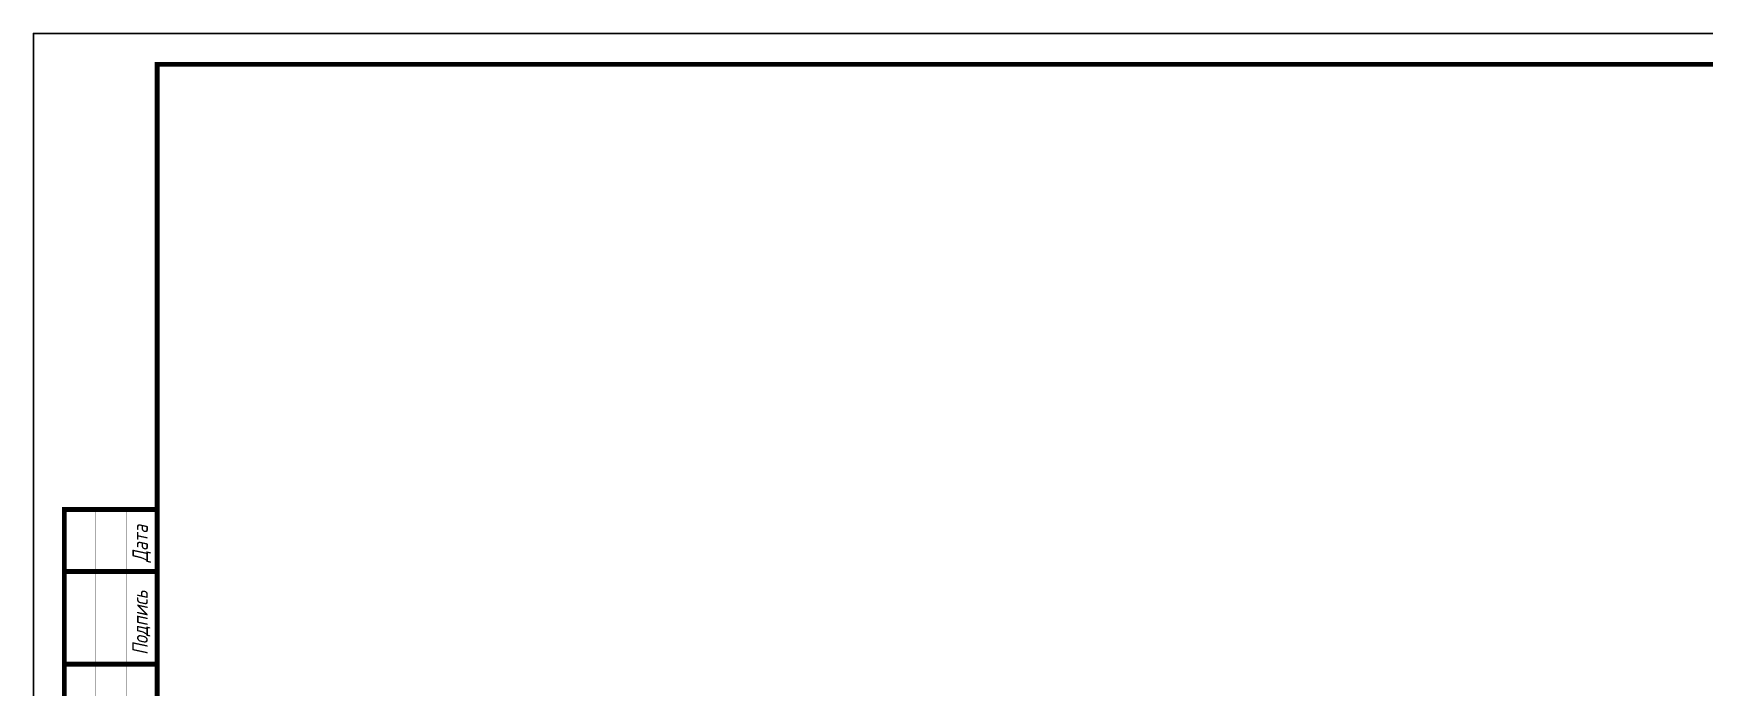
# Paper-space layout '12. ОСПИ Тандем' of a CAD drawing. Header units: millimetres. Extents: x 0 to 2732, y -76 to 297.
# Drawn here: x 0 to 270.2, y 191.2 to 297 of the extents above; entities that cross this region are included whole.
import ezdxf
from ezdxf.enums import TextEntityAlignment as Align

# ---------------------------------------------------------------- set-up
doc = ezdxf.new("R2010")
doc.units = ezdxf.units.MM
doc.layers.add('102 Рамка', color=252, linetype='Continuous')
doc.styles.add('ISOCPEUR', font='isocpeui.ttf', dxfattribs={"height": 2.5})
doc.styles.get("Standard").update_dxf_attribs({"font": 'arial.ttf'})

# ---------------------------------------------------------------- blocks, each defined once
blk = doc.blocks.new('*U270')
at = {"layer": '102 Рамка', "color": 0}
blk.add_lwpolyline([(420, 297), (0, 297), (0, 0), (420, 0)], close=True, dxfattribs=at)
blk.add_lwpolyline([(0, 297), (10.41, 297)], dxfattribs=at)
at = {"layer": '102 Рамка', "color": 0, "const_width": 0.8}
for points in [[(415, 5), (415, 292), (20, 292), (20, 5)], [(5, 220), (20, 220), (20, 90), (5, 90)]]:
    blk.add_lwpolyline(points, close=True, dxfattribs=at)
at = {"layer": '102 Рамка', "color": 0}
for points, const_width in [([(10, 90), (10, 220)], 0.05), ([(15, 90), (15, 220)], 0.05), ([(5, 210), (20, 210)], 0.8), ([(5, 195), (20, 195)], 0.8)]:
    blk.add_lwpolyline(points, dxfattribs=dict(at, const_width=const_width))
at = {"color": 7, "style": 'ISOCPEUR', "oblique": 10, "width": 0.8}
for tag, height, p in [('ИМЯ-ПРОЕКТА', 3.5, (353, 54.91)), ('НОМЕР-ЛИСТА', 2.5, (393.56, 25))]:
    blk.add_attdef(tag, text='', height=height, dxfattribs=at).set_placement(p, align=Align.MIDDLE_CENTER)
at = {"color": 7, "lineweight": 30, "oblique": 10, "width": 0.8, "flags": 104}
for tag, p in [('РАЗДЕЛ-ПРОЕКТА', (332.62, 27.39)), ('НАИМЕНОВАНИЕ-ЧЕРТЕЖА', (330, 12.5))]:
    blk.add_attdef(tag, text='', height=2.5, dxfattribs=at).set_placement(p, align=Align.MIDDLE_CENTER)
at = {"layer": '102 Рамка', "color": 7, "style": 'ISOCPEUR', "width": 0.8}
for s, p in [('Дата', (17.25, 211.5)), ('Подпись', (17.25, 196.5))]:
    blk.add_text(s, height=2.5, rotation=90, dxfattribs=at).set_placement(p, align=Align.MIDDLE_LEFT)
blk.add_attdef('FORMATTEXT', text='', height=2.5, dxfattribs=at).set_placement((363.5, 3.75), align=Align.TOP_LEFT)

psp = doc.layouts.new('12. ОСПИ Тандем')

# ---------------------------------------------------------------- block references
at = {"color": 7, "lineweight": 30}
psp.add_blockref('*U270', (0, 0), dxfattribs=at)

doc.saveas('drawing.dxf')
